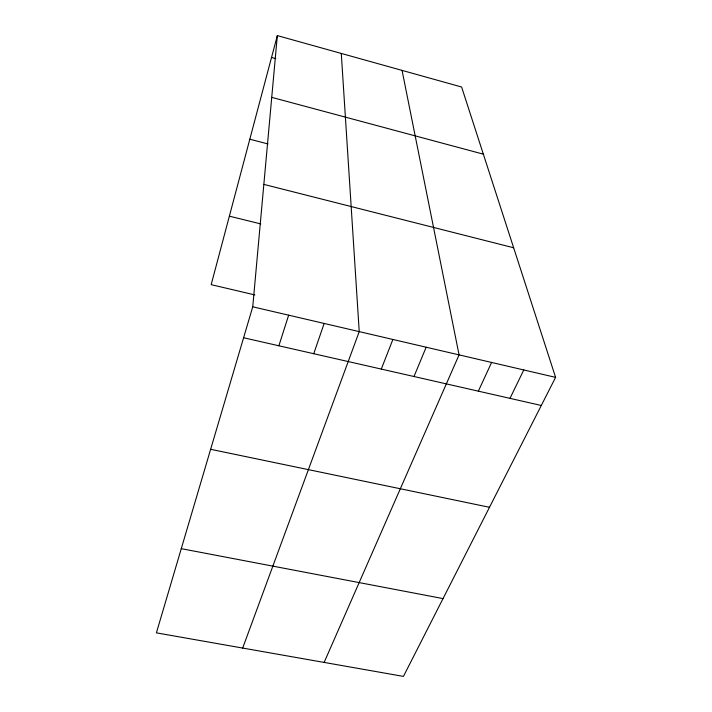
<?xml version="1.0" encoding="UTF-8"?>
<svg xmlns="http://www.w3.org/2000/svg" width="712" height="712" viewBox="0 0 712 712"><rect width="100%" height="100%" fill="white"/><g stroke="black" fill="none" stroke-linecap="round" stroke-linejoin="round"><path stroke-width="1.07" d="M252.742 306.81L277.333 35.6L461.607 87.006L555.6 377.369L403.437 676.4L156.4 632.852L252.742 306.81L555.6 377.369M277.333 35.6L211.179 284.658L254.86 294.928M278.873 345.774L288.663 315.176M313.743 353.713L324.156 323.444M242.676 648.062L359.231 331.623L341.279 53.436M381.285 369.083L392.89 339.464M413.992 376.523L426.168 347.216M324.138 662.418L459.071 354.879L402.058 70.39M478.339 391.164L491.6 362.461M509.988 398.364L523.783 369.955M181.275 548.658L443.024 598.596M210.636 449.299L489.482 507.3M243.602 337.755L541.298 405.484M229.38 216.163L260.788 223.915M263.841 184.39L513.646 247.767M249.814 139.214L268.041 143.958M271.735 97.357L483.35 154.166M271.53 57.458L275.775 58.624"/></g></svg>
